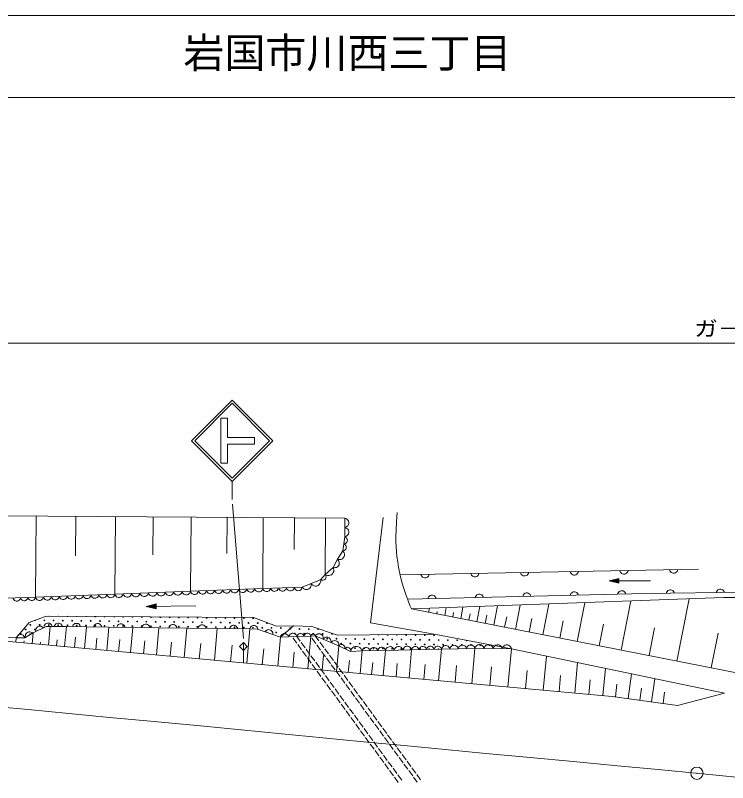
# Model space of a CAD drawing. Units: millimetres, scale not verified. Extents: x -60515 to 579485, y -102535 to 257465.
# Drawn here: x 284026 to 370866, y 163935 to 257465 of the extents above; entities that cross this region are included whole.
import ezdxf
from ezdxf.enums import TextEntityAlignment as Align

# ---------------------------------------------------------------- set-up
doc = ezdxf.new("R2010")
doc.units = ezdxf.units.MM
doc.header["$LTSCALE"] = 1000
doc.linetypes.add('CHAIN', pattern=[18.5, 12, -1.5, 3.5, -1.5])
doc.linetypes.add('USER2', pattern=[1, 0.8, -0.2])
for name, color, linetype, lineweight in [('M-BGD', 7, 'Continuous', 13), ('M-BMK-LINE', 2, 'CHAIN', 13), ('M-BMK-SRVR', 3, 'Continuous', 13), ('M-STR-HTXT', 7, 'Continuous', 13), ('M-STR-STRC', 7, 'Continuous', 13), ('M-TTL', 2, 'Continuous', 13), ('M-TTL-LINE', 7, 'Continuous', 13), ('M-TTL-TXT', 7, 'Continuous', 13)]:
    doc.layers.add(name, color=color, linetype=linetype, lineweight=lineweight)
doc.styles.add('ＭＳ ゴシック', font='')
doc.styles.get('ＭＳ ゴシック').set_extended_font_data('MS Gothic')

# ---------------------------------------------------------------- blocks, each defined once
blk = doc.blocks.new('BUHIN2')
at = {"color": 7, "linetype": 'Continuous', "lineweight": 13}
blk.add_lwpolyline([(0, -500), (115, -462.5), (212.5, -402.5), (322.5, -305), (382.5, -195), (420, -77.5), (420, 77.5), (382.5, 195), (322.5, 305), (212.5, 402.5), (115, 460), (0, 500)], dxfattribs=at)
blk = doc.blocks.new('BUHIN5')
at = {"color": 7, "linetype": 'Continuous', "lineweight": 13}
blk.add_lwpolyline([(0, 500), (115, 460), (212, 400), (322, 305), (382, 195), (418, 78), (418, -78), (382, -195), (322, -305), (212, -402), (115, -462), (0, -500)], dxfattribs=at)
blk = doc.blocks.new('BUHIN11')
at = {"color": 7, "linetype": 'Continuous', "lineweight": 13}
for points in [[(0, 0), (-300, -1200), (300, -1200)], [(0, -246), (210, -1125), (-210, -1125)], [(0, -366), (165, -1080), (-165, -1080)], [(0, -489), (120, -1035), (-120, -1035)], [(0, -609), (75, -990), (-75, -990)]]:
    blk.add_lwpolyline(points, close=True, dxfattribs=at)
for points in [[(0, -123), (255, -1170), (-255, -1170), (0, -126)], [(0, -945), (0, -732), (30, -945), (-30, -945), (0, -732)]]:
    blk.add_lwpolyline(points, dxfattribs=at)
blk = doc.blocks.new('BUHIN13')
at = {"color": 7, "linetype": 'Continuous', "lineweight": 13}
blk.add_lwpolyline([(0, 2500), (-481, 2012), (0, 1500), (481, 2012), (0, 2500), (0, 0)], dxfattribs=at)
blk = doc.blocks.new('BUHIN1')
at = {"color": 3, "linetype": 'Continuous', "lineweight": 13}
for radius in [750, 22.5]:
    blk.add_circle((0, 0), radius, dxfattribs=at)

msp = doc.modelspace()

# ---------------------------------------------------------------- linework, layer by layer
at = {"layer": 'M-BGD'}
for p, q in [((271203, 196552), (324198, 196168)), ((286555, 196441), (286483, 186530)), ((291386, 196406), (291351, 191563)), ((296218, 196371), (296149, 186910)), ((300830, 196337), (300797, 191714)), ((305443, 196304), (305377, 187273)), ((309845, 196272), (309813, 191859)), ((314248, 196240), (314185, 187619)), ((318052, 196212), (318024, 192339)), ((321856, 196185), (321806, 189312)), ((324205, 193909), (324198, 196168)), ((327305, 183431), (328879, 196237)), ((323938, 192189), (324205, 193909)), ((323307, 191157), (323938, 192189)), ((322753, 190163), (323307, 191157)), ((321806, 189312), (322753, 190163)), ((330948, 189262), (367324, 189946)), ((321243, 188653), (321806, 189312)), ((319006, 187754), (320096, 188194)), ((320096, 188194), (321243, 188653)), ((361478, 188550), (356408, 188527)), ((296149, 186910), (305377, 187273)), ((305377, 187273), (314185, 187619)), ((314185, 187619), (319006, 187754)), ((415622, 187721), (360842, 186983)), ((282824, 186416), (286483, 186530)), ((286483, 186530), (296149, 186910)), ((360842, 186983), (331918, 186296)), ((332318, 185112), (370352, 186497)), ((364682, 178748), (366159, 186341)), ((370352, 186497), (414577, 186461)), ((306021, 185481), (299987, 185417)), ((334414, 184692), (334512, 185192)), ((336376, 184306), (336562, 185267)), ((338330, 183923), (338601, 185318)), ((340285, 183539), (340646, 185394)), ((342355, 183132), (342811, 185475)), ((345005, 182612), (345581, 185577)), ((348334, 181958), (349063, 185707)), ((352518, 181137), (353438, 185869)), ((357895, 180081), (359061, 186078)), ((332318, 185112), (332318, 185122)), ((379061, 175924), (332318, 185112)), ((335395, 184499), (335456, 184812)), ((337353, 184115), (337459, 184659)), ((339307, 183731), (339458, 184507)), ((341320, 183336), (341517, 184350)), ((284135, 181592), (285695, 183457)), ((285695, 183457), (287766, 184231)), ((287766, 184231), (313080, 184083)), ((313080, 184083), (315870, 182991)), ((335094, 182016), (327305, 183431)), ((343680, 182872), (343932, 184167)), ((346669, 182285), (346990, 183934)), ((350426, 181547), (350833, 183641)), ((287781, 182965), (286189, 182180)), ((288261, 182977), (287781, 182965)), ((288053, 180695), (288261, 182977)), ((290258, 182951), (288261, 182977)), ((290036, 180514), (290258, 182951)), ((292712, 182921), (290258, 182951)), ((292473, 180293), (292712, 182921)), ((295425, 182887), (292712, 182921)), ((295167, 180047), (295425, 182887)), ((298357, 182850), (295425, 182887)), ((298077, 179782), (298357, 182850)), ((301523, 182810), (298357, 182850)), ((301221, 179496), (301523, 182810)), ((304944, 182767), (301523, 182810)), ((304618, 179187), (304944, 182767)), ((308640, 182721), (304944, 182767)), ((308288, 178853), (308640, 182721)), ((312633, 182671), (308640, 182721)), ((312253, 178492), (312633, 182671)), ((313565, 182662), (312633, 182671)), ((316333, 181656), (313565, 182662)), ((315870, 182991), (317934, 183044)), ((316333, 181656), (317934, 183044)), ((317934, 183044), (316333, 181656)), ((317934, 183044), (320167, 182956)), ((320167, 182956), (323311, 181898)), ((355206, 180609), (355724, 183269)), ((361289, 179414), (361946, 182796)), ((280286, 181788), (284135, 181592)), ((284087, 181056), (284135, 181592)), ((285203, 181579), (284135, 181592)), ((286189, 182180), (285203, 181579)), ((286070, 180876), (286189, 182180)), ((291255, 180404), (291370, 181670)), ((293820, 180170), (293944, 181537)), ((316014, 178149), (316333, 181656)), ((318358, 181734), (316333, 181656)), ((320058, 181799), (318358, 181734)), ((319696, 177814), (320058, 181799)), ((320589, 181836), (320058, 181799)), ((323465, 180601), (320589, 181836)), ((323311, 181898), (335094, 182016)), ((335094, 182016), (344502, 180250)), ((368872, 177925), (369696, 182162)), ((356776, 174439), (280255, 181407)), ((285078, 180966), (285103, 181234)), ((287061, 180785), (287086, 181053)), ((289045, 180605), (289112, 181348)), ((296622, 179915), (296757, 181392)), ((299649, 179639), (299795, 181235)), ((302920, 179342), (303077, 181065)), ((306453, 179020), (306623, 180882)), ((310271, 178672), (310454, 180684)), ((323182, 177497), (323465, 180601)), ((324898, 179929), (323465, 180601)), ((314133, 178321), (314308, 180242)), ((317855, 177982), (318025, 179855)), ((326303, 179985), (324898, 179929)), ((326053, 177236), (326303, 179985)), ((329151, 180051), (326303, 179985)), ((328871, 176979), (329151, 180051)), ((332333, 180125), (329151, 180051)), ((332020, 176692), (332333, 180125)), ((335975, 180210), (332333, 180125)), ((335625, 176364), (335975, 180210)), ((340055, 180304), (335975, 180210)), ((339663, 175997), (340055, 180304)), ((344502, 180250), (340055, 180304)), ((344078, 175595), (344502, 180250)), ((344502, 180250), (370463, 174825)), ((321439, 177656), (321600, 179428)), ((324618, 177366), (324751, 178830)), ((348385, 175203), (348763, 179359)), ((327462, 177107), (327595, 178563)), ((330446, 176836), (330594, 178462)), ((333823, 176528), (333988, 178348)), ((337644, 176180), (337829, 178219)), ((341871, 175796), (342075, 178036)), ((352230, 174852), (352568, 178564)), ((355663, 174540), (355965, 177854)), ((346232, 175399), (346432, 177602)), ((350307, 175027), (350486, 176995)), ((358719, 174174), (359130, 177193)), ((353947, 174696), (354106, 176453)), ((357194, 174382), (357371, 175953)), ((361587, 173784), (361970, 176599)), ((360153, 173979), (360352, 175438)), ((362995, 173592), (363180, 174950)), ((364757, 173352), (356776, 174439)), ((370463, 174825), (364757, 173352))]:
    msp.add_line(p, q, dxfattribs=at)
at = {"layer": 'M-BGD', "linetype": 'USER2'}
for p, q in [((317860, 181568), (330736, 163935)), ((331139, 164230), (318358, 181734)), ((320186, 181541), (333027, 163991)), ((333430, 164286), (320589, 181836))]:
    msp.add_line(p, q, dxfattribs=at)
at = {"layer": 'M-BGD'}
msp.add_lwpolyline([(330591, 196885), (330508, 195777), (330445, 194669), (330426, 193991), (330426, 193304), (330448, 192667), (330491, 192080), (330554, 191494), (330644, 190850), (330755, 190199), (330960, 189208), (331120, 188535), (331302, 187859), (331618, 186869), (331866, 186208), (332137, 185544), (332318, 185112)], dxfattribs=at)
for centre in [(287555, 183717), (288686, 183703), (289818, 183688), (290949, 183674), (292080, 183660), (293212, 183646), (294343, 183632), (295474, 183617), (296605, 183603), (297737, 183589), (298868, 183575), (299999, 183561), (301130, 183546), (302262, 183532), (302835, 184091), (303393, 183518), (303966, 184077), (304524, 183504), (305097, 184062), (305656, 183490), (306228, 184048), (306787, 183476), (307360, 184034), (307918, 183461), (308491, 184020), (309049, 183447), (309622, 184006), (310181, 183433), (310753, 183992), (311312, 183419), (311885, 183977), (312443, 183405), (313016, 183963), (313575, 183390), (314706, 183376), (285278, 182614), (285851, 183172), (286410, 182600), (286982, 183158), (288114, 183144), (289245, 183130), (290376, 183116), (291507, 183101), (292639, 183087), (293770, 183073), (294901, 183059), (296033, 183045), (297164, 183031), (298295, 183016), (299426, 183002), (300558, 182988), (301689, 182974), (302820, 182960), (303952, 182945), (305083, 182931), (306214, 182917), (307345, 182903), (308477, 182889), (309608, 182874), (310739, 182860), (311871, 182846), (313002, 182832), (314133, 182818), (315264, 182803), (316396, 182789), (317527, 182775), (318674, 182664), (319805, 182650), (320937, 182636), (284706, 182055), (285837, 182041), (315823, 182231), (316970, 182119), (318102, 182106), (319233, 182092), (320364, 182078), (321495, 182064), (322054, 181491), (322627, 182050), (323185, 181477), (324317, 181463), (325448, 181450), (326579, 181436), (327711, 181422), (328842, 181408), (332808, 181925), (333940, 181911), (335071, 181897), (323744, 180905), (324875, 180891), (326007, 180877), (327138, 180863), (328269, 180849), (329401, 180835), (329973, 181394), (330532, 180821), (331104, 181380), (331663, 180808), (332236, 181366), (332794, 180794), (333367, 181352), (333926, 180780), (334498, 181338), (335057, 180766), (335630, 181325), (336188, 180752), (336761, 181311), (337320, 180738), (337892, 181297), (338451, 180724), (339582, 180710), (340713, 180696), (341845, 180683), (324303, 180332), (325434, 180318), (326565, 180304), (327697, 180291), (328828, 180277), (329959, 180263), (331090, 180249), (332222, 180235), (333353, 180221)]:
    msp.add_circle(centre, 50, dxfattribs=at)
for centre, start, end in [((286424, 183731), 202.07478, 18.88626), ((288128, 184275), 248.0488, 291.28279), ((289259, 184261), 230.72897, 308.60262), ((290390, 184247), 218.42227, 320.90932), ((291522, 184233), 207.97201, 331.35958), ((292653, 184219), 198.47125, 340.86034), ((293784, 184204), 189.48431, 349.84727), ((294916, 184190), 180.7373, 358.59429), ((296047, 184176), 172.01543, 7.31616), ((297178, 184162), 163.1096, 16.22198), ((298309, 184148), 153.76697, 25.56462), ((299441, 184133), 143.60728, 35.72431), ((300572, 184119), 131.89696, 47.43462), ((301703, 184105), 116.50629, 62.8253), ((317543, 182678), 197.3705, 64.48972), ((314692, 182245), 348.25945, 151.77361), ((316382, 181658), 77.60485, 182.02859), ((316954, 182217), 21.17293, 240.6873), ((328283, 181981), 221.54046, 319.60252), ((329414, 181967), 189.32218, 351.8208), ((330546, 181953), 159.99977, 21.14321), ((331677, 181939), 121.82341, 59.31957), ((322613, 180919), 38.83231, 94.65653), ((339023, 181283), 174.6647, 344.0747), ((334484, 180207), 321.4203, 221.24084), ((335616, 180193), 10.62906, 172.03208), ((336747, 180179), 76.05959, 106.60117)]:
    msp.add_arc(centre, 50, start, end, dxfattribs=at)
at = {"layer": 'M-BMK-LINE'}
msp.add_lwpolyline([(280613, 173311), (285580, 172838), (290556, 172366), (295522, 171897), (300499, 171428), (306590, 170854), (311556, 170370), (316532, 169886), (321497, 169403), (326473, 168922), (331440, 168445), (336416, 167969), (341383, 167499), (346361, 167033), (352465, 166468), (357432, 166003), (362409, 165533), (367375, 165052), (372348, 164550)], dxfattribs=at)
at = {"layer": 'M-STR-HTXT'}
msp.add_line((278183, 217492), (478485, 217492), dxfattribs=at)
at = {"layer": 'M-STR-STRC'}
for p, q in [((305500, 205614), (310450, 210564)), ((315401, 205614), (310450, 210564)), ((305889, 205614), (310450, 210176)), ((315012, 205614), (310450, 210176)), ((309074, 208364), (309074, 202864)), ((309074, 208364), (309899, 208364)), ((309899, 208364), (309899, 206026)), ((309899, 206026), (313199, 206026)), ((313199, 206026), (313199, 205201)), ((305500, 205614), (310450, 200664)), ((305889, 205614), (310450, 201053)), ((309899, 205201), (313199, 205201)), ((309899, 205201), (309899, 202864)), ((310450, 201053), (315012, 205614)), ((310451, 200664), (315401, 205614)), ((309074, 202864), (309899, 202864)), ((310450, 200664), (310450, 198464)), ((311859, 181501), (310484, 197861))]:
    msp.add_line(p, q, dxfattribs=at)
at = {"layer": 'M-TTL'}
msp.add_line((579485, 257465), (-60515, 257465), dxfattribs=at)
at = {"layer": 'M-TTL-LINE'}
msp.add_line((-60515, 247465), (579485, 247465), dxfattribs=at)

# ---------------------------------------------------------------- block references
at = {"layer": 'M-BGD'}
for p, xscale, yscale, rotation in [((324200, 195603), 1.129403, 1.129403, 0.18638), ((324204, 194474), 1.129403, 1.129403, 0.18638), ((324139, 193479), 0.870472, 0.870472, 351.15819), ((324005, 192619), 0.870472, 0.870472, 351.15819), ((323622, 191673), 1.209628, 1.209628, 328.57043), ((323030, 190660), 1.138043, 1.138043, 330.85193), ((322280, 189738), 1.272395, 1.272395, 311.93379), ((321525, 188983), 0.8675657, 0.8675657, 319.49947), ((319551, 187974), 1.174847, 1.174847, 291.97451), ((320669, 188423), 1.235181, 1.235181, 291.80141), ((299738, 187051), 1.026085, 1.026085, 272.25172), ((300763, 187091), 1.026085, 1.026085, 272.25172), ((301788, 187132), 1.026085, 1.026085, 272.25172), ((302814, 187172), 1.026085, 1.026085, 272.25172), ((303839, 187212), 1.026085, 1.026085, 272.25172), ((304864, 187252), 1.026085, 1.026085, 272.25172), ((305866, 187292), 0.9794757, 0.9794757, 272.25172), ((306845, 187330), 0.9794757, 0.9794757, 272.25172), ((307824, 187369), 0.9794757, 0.9794757, 272.25172), ((308803, 187407), 0.9794757, 0.9794757, 272.25172), ((309781, 187446), 0.9794757, 0.9794757, 272.25172), ((310760, 187484), 0.9794757, 0.9794757, 272.25172), ((311739, 187523), 0.9794757, 0.9794757, 272.25172), ((312717, 187561), 0.9794757, 0.9794757, 272.25172), ((313696, 187600), 0.9794757, 0.9794757, 272.25172), ((314668, 187633), 0.9645756, 0.9645756, 271.6083), ((315632, 187660), 0.9645756, 0.9645756, 271.6083), ((316596, 187687), 0.9645756, 0.9645756, 271.6083), ((317560, 187714), 0.9645756, 0.9645756, 271.6083), ((318524, 187741), 0.9645756, 0.9645756, 271.6083), ((284196, 186459), 0.9151579, 0.9151579, 271.77415), ((285111, 186487), 0.9151579, 0.9151579, 271.77415), ((286025, 186516), 0.9151579, 0.9151579, 271.77415), ((286966, 186549), 0.9674211, 0.9674211, 272.25172), ((287933, 186587), 0.9674211, 0.9674211, 272.25172), ((288899, 186625), 0.9674211, 0.9674211, 272.25172), ((289866, 186663), 0.9674211, 0.9674211, 272.25172), ((290833, 186701), 0.9674211, 0.9674211, 272.25172), ((291799, 186739), 0.9674211, 0.9674211, 272.25172), ((292766, 186777), 0.9674211, 0.9674211, 272.25172), ((293733, 186815), 0.9674211, 0.9674211, 272.25172), ((294699, 186853), 0.9674211, 0.9674211, 272.25172), ((295666, 186891), 0.9674211, 0.9674211, 272.25172), ((296662, 186930), 1.026085, 1.026085, 272.25172), ((297687, 186970), 1.026085, 1.026085, 272.25172), ((298713, 187011), 1.026085, 1.026085, 272.25172), ((316840, 181675), 1.013384, 1.013384, 92.2026), ((317852, 181714), 1.013384, 1.013384, 92.2026), ((318783, 181750), 0.8505164, 0.8505164, 92.2026), ((319633, 181783), 0.8505164, 0.8505164, 92.2026), ((320324, 181818), 0.5325474, 0.5325474, 94.02754), ((321069, 181630), 1.043124, 1.043124, 66.74428), ((322027, 181219), 1.043124, 1.043124, 66.74428), ((322985, 180807), 1.043124, 1.043124, 66.74428), ((323823, 180433), 0.791485, 0.791485, 64.90902), ((324540, 180097), 0.791485, 0.791485, 64.90902), ((325601, 179957), 1.406297, 1.406297, 92.26611), ((329681, 180064), 1.060917, 1.060917, 91.33059), ((330742, 180088), 1.060917, 1.060917, 91.33059), ((331803, 180113), 1.060917, 1.060917, 91.33059), ((332788, 180136), 0.9107627, 0.9107627, 91.33059), ((333699, 180157), 0.9107627, 0.9107627, 91.33059), ((334609, 180178), 0.9107627, 0.9107627, 91.33059), ((335520, 180199), 0.9107627, 0.9107627, 91.33059), ((336485, 180222), 1.020266, 1.020266, 91.33059), ((337505, 180245), 1.020266, 1.020266, 91.33059), ((338525, 180269), 1.020266, 1.020266, 91.33059), ((339545, 180293), 1.020266, 1.020266, 91.33059), ((340611, 180298), 1.111905, 1.111905, 89.29642), ((341723, 180284), 1.111905, 1.111905, 89.29642), ((342835, 180270), 1.111905, 1.111905, 89.29642), ((343946, 180257), 1.111905, 1.111905, 89.29642), ((326778, 179996), 0.9494767, 0.9494767, 91.33059), ((327727, 180018), 0.9494767, 0.9494767, 91.33059), ((328676, 180040), 0.9494767, 0.9494767, 91.33059)]:
    msp.add_blockref('BUHIN2', p, dxfattribs=dict(at, xscale=xscale, yscale=yscale, rotation=rotation))
for name, p, rotation in [('BUHIN5', (364293, 189889), 271.07629), ('BUHIN5', (333979, 189319), 271.07629), ('BUHIN5', (340042, 189433), 271.07629), ('BUHIN5', (346105, 189547), 271.07629), ('BUHIN5', (352167, 189661), 271.07629), ('BUHIN5', (358230, 189775), 271.07629), ('BUHIN11', (356408, 188527), 90.25578), ('BUHIN5', (346380, 186639), 91.35908), ('BUHIN5', (352165, 186777), 91.35908), ('BUHIN5', (357950, 186914), 91.35908), ('BUHIN5', (363885, 187024), 90.77222), ('BUHIN5', (369972, 187106), 90.77222), ('BUHIN5', (334811, 186365), 91.35908), ('BUHIN5', (340595, 186502), 91.35908), ('BUHIN11', (299987, 185417), 90.60789), ('BUHIN5', (288021, 182971), 91.32343), ('BUHIN5', (289259, 182964), 89.28134), ('BUHIN5', (291485, 182936), 89.28134), ('BUHIN5', (294069, 182904), 89.28134), ('BUHIN5', (285696, 181880), 121.38678), ('BUHIN5', (286985, 182573), 116.24795), ('BUHIN5', (296891, 182868), 89.28134), ('BUHIN5', (299940, 182830), 89.28134), ('BUHIN5', (303234, 182789), 89.28134), ('BUHIN5', (306792, 182744), 89.28134), ('BUHIN5', (310637, 182696), 89.28134), ('BUHIN5', (313099, 182666), 89.4684), ('BUHIN5', (314949, 182159), 70.01667), ('BUHIN5', (284669, 181586), 89.29746)]:
    msp.add_blockref(name, p, dxfattribs=dict(at, rotation=rotation))
msp.add_blockref('BUHIN13', (311827, 178532), dxfattribs=at)
at = {"layer": 'M-BMK-SRVR'}
msp.add_blockref('BUHIN1', (367125, 165082), dxfattribs=at)

# ---------------------------------------------------------------- texts
at = {"layer": 'M-STR-HTXT', "style": 'ＭＳ ゴシック', "width": 1.15}
msp.add_text('ガ－ドレ－ル L=185.0', height=1833, dxfattribs=at).set_placement((366794, 217816), align=Align.BOTTOM_LEFT)
at = {"layer": 'M-TTL-TXT', "style": 'ＭＳ ゴシック'}
msp.add_text('岩国市川西三丁目', height=3666, dxfattribs=at).set_placement((304509, 249965), align=Align.BOTTOM_LEFT)

doc.saveas('drawing.dxf')
